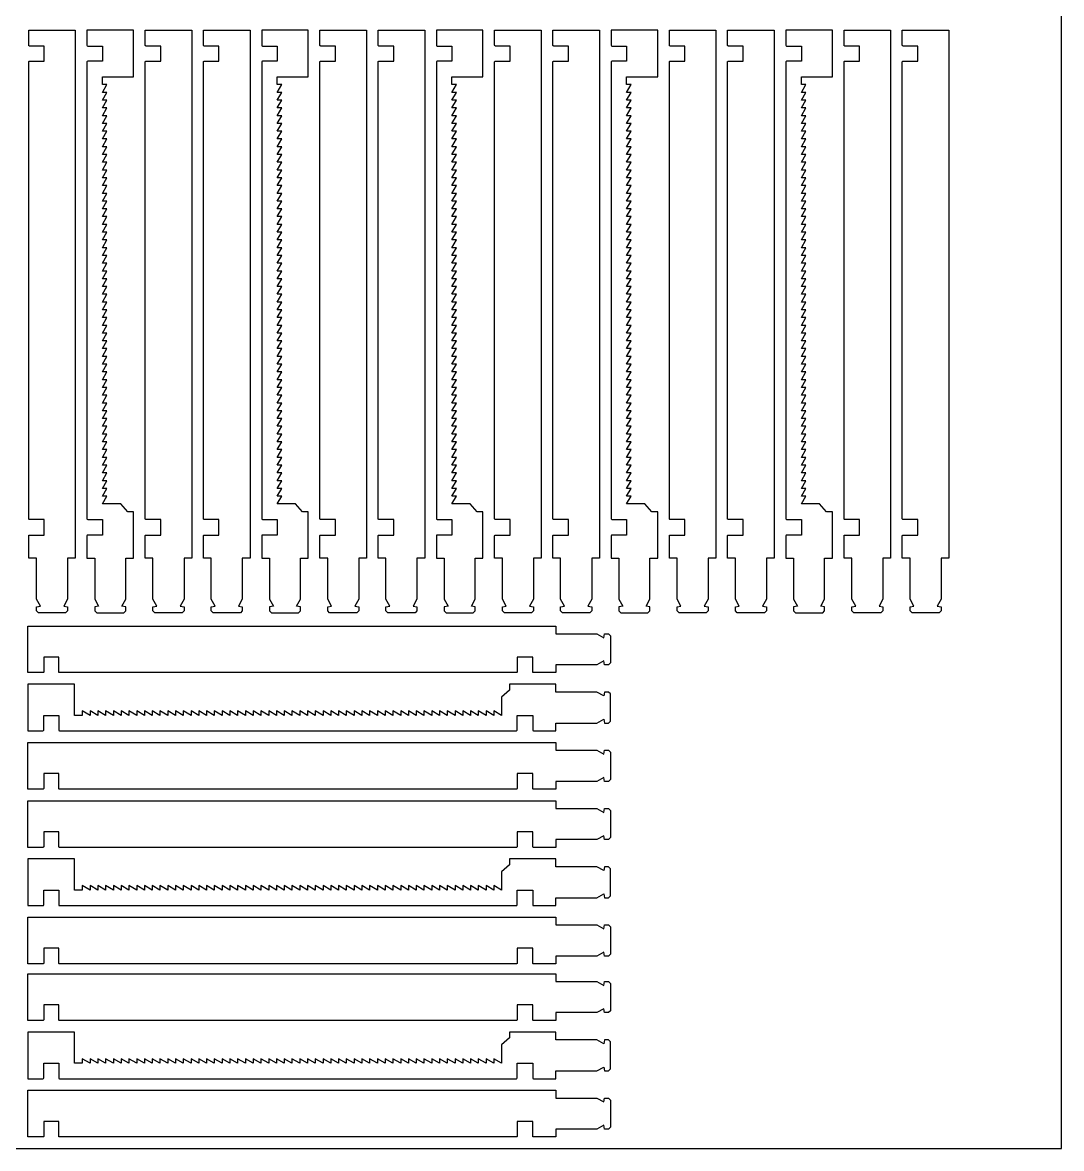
# Model space of a CAD drawing. Header units: millimetres. Extents: x 0 to 1902, y -212 to 712.
# Drawn here: x 632.4 to 900, y 0 to 290 of the extents above; entities that cross this region are included whole.
import ezdxf

# ---------------------------------------------------------------- set-up
doc = ezdxf.new("R2010")
doc.units = ezdxf.units.MM
doc.header["$MEASUREMENT"] = 0

msp = doc.modelspace()

# ---------------------------------------------------------------- linework, layer by layer
for p, q in [((661, 288), (649, 288)), ((649, 288), (649, 284.14)), ((661, 276), (661, 288)), ((706, 288), (694, 288)), ((694, 288), (694, 284.14)), ((706, 276), (706, 288)), ((751, 288), (739, 288)), ((739, 288), (739, 284.14)), ((751, 276), (751, 288)), ((796, 288), (784, 288)), ((784, 288), (784, 284.14)), ((796, 276), (796, 288)), ((841, 288), (829, 288)), ((829, 288), (829, 284.14)), ((841, 276), (841, 288)), ((649.2, 283.94), (653, 283.94)), ((653, 283.94), (653, 280.06)), ((694.2, 283.94), (698, 283.94)), ((698, 283.94), (698, 280.06)), ((739.2, 283.94), (743, 283.94)), ((743, 283.94), (743, 280.06)), ((784.2, 283.94), (788, 283.94)), ((788, 283.94), (788, 280.06)), ((829.2, 283.94), (833, 283.94)), ((833, 283.94), (833, 280.06)), ((649, 279.86), (649, 162.2)), ((653, 280.06), (649.2, 280.06)), ((694, 279.86), (694, 162.2)), ((698, 280.06), (694.2, 280.06)), ((739, 279.86), (739, 162.2)), ((743, 280.06), (739.2, 280.06)), ((784, 279.86), (784, 162.2)), ((788, 280.06), (784.2, 280.06)), ((829, 279.86), (829, 162.2)), ((833, 280.06), (829.2, 280.06)), ((653, 274), (653, 276)), ((653, 276), (661, 276)), ((698, 274), (698, 276)), ((698, 276), (706, 276)), ((743, 274), (743, 276)), ((743, 276), (751, 276)), ((788, 274), (788, 276)), ((788, 276), (796, 276)), ((833, 274), (833, 276)), ((833, 276), (841, 276)), ((653, 272), (654.15, 274)), ((654.15, 274), (653, 274)), ((698, 272), (699.15, 274)), ((699.15, 274), (698, 274)), ((743, 272), (744.15, 274)), ((744.15, 274), (743, 274)), ((788, 272), (789.15, 274)), ((789.15, 274), (788, 274)), ((833, 272), (834.15, 274)), ((834.15, 274), (833, 274)), ((653, 270), (654.15, 272)), ((654.15, 272), (653, 272)), ((653, 268), (654.15, 270)), ((654.15, 270), (653, 270)), ((698, 270), (699.15, 272)), ((699.15, 272), (698, 272)), ((698, 268), (699.15, 270)), ((699.15, 270), (698, 270)), ((743, 270), (744.15, 272)), ((744.15, 272), (743, 272)), ((743, 268), (744.15, 270)), ((744.15, 270), (743, 270)), ((788, 270), (789.15, 272)), ((789.15, 272), (788, 272)), ((788, 268), (789.15, 270)), ((789.15, 270), (788, 270)), ((833, 270), (834.15, 272)), ((834.15, 272), (833, 272)), ((833, 268), (834.15, 270)), ((834.15, 270), (833, 270)), ((653, 266), (654.15, 268)), ((654.15, 268), (653, 268)), ((698, 266), (699.15, 268)), ((699.15, 268), (698, 268)), ((743, 266), (744.15, 268)), ((744.15, 268), (743, 268)), ((788, 266), (789.15, 268)), ((789.15, 268), (788, 268)), ((833, 266), (834.15, 268)), ((834.15, 268), (833, 268)), ((653, 264), (654.15, 266)), ((654.15, 266), (653, 266)), ((653, 262), (654.15, 264)), ((654.15, 264), (653, 264)), ((698, 264), (699.15, 266)), ((699.15, 266), (698, 266)), ((698, 262), (699.15, 264)), ((699.15, 264), (698, 264)), ((743, 264), (744.15, 266)), ((744.15, 266), (743, 266)), ((743, 262), (744.15, 264)), ((744.15, 264), (743, 264)), ((788, 264), (789.15, 266)), ((789.15, 266), (788, 266)), ((788, 262), (789.15, 264)), ((789.15, 264), (788, 264)), ((833, 264), (834.15, 266)), ((834.15, 266), (833, 266)), ((833, 262), (834.15, 264)), ((834.15, 264), (833, 264)), ((653, 260), (654.15, 262)), ((654.15, 262), (653, 262)), ((698, 260), (699.15, 262)), ((699.15, 262), (698, 262)), ((743, 260), (744.15, 262)), ((744.15, 262), (743, 262)), ((788, 260), (789.15, 262)), ((789.15, 262), (788, 262)), ((833, 260), (834.15, 262)), ((834.15, 262), (833, 262)), ((653, 258), (654.15, 260)), ((654.15, 260), (653, 260)), ((698, 258), (699.15, 260)), ((699.15, 260), (698, 260)), ((743, 258), (744.15, 260)), ((744.15, 260), (743, 260)), ((788, 258), (789.15, 260)), ((789.15, 260), (788, 260)), ((833, 258), (834.15, 260)), ((834.15, 260), (833, 260)), ((653, 256), (654.15, 258)), ((654.15, 258), (653, 258)), ((653, 254), (654.15, 256)), ((654.15, 256), (653, 256)), ((698, 256), (699.15, 258)), ((699.15, 258), (698, 258)), ((698, 254), (699.15, 256)), ((699.15, 256), (698, 256)), ((743, 256), (744.15, 258)), ((744.15, 258), (743, 258)), ((743, 254), (744.15, 256)), ((744.15, 256), (743, 256)), ((788, 256), (789.15, 258)), ((789.15, 258), (788, 258)), ((788, 254), (789.15, 256)), ((789.15, 256), (788, 256)), ((833, 256), (834.15, 258)), ((834.15, 258), (833, 258)), ((833, 254), (834.15, 256)), ((834.15, 256), (833, 256)), ((653, 252), (654.15, 254)), ((654.15, 254), (653, 254)), ((698, 252), (699.15, 254)), ((699.15, 254), (698, 254)), ((743, 252), (744.15, 254)), ((744.15, 254), (743, 254)), ((788, 252), (789.15, 254)), ((789.15, 254), (788, 254)), ((833, 252), (834.15, 254)), ((834.15, 254), (833, 254)), ((653, 250), (654.15, 252)), ((654.15, 252), (653, 252)), ((653, 248), (654.15, 250)), ((654.15, 250), (653, 250)), ((698, 250), (699.15, 252)), ((699.15, 252), (698, 252)), ((698, 248), (699.15, 250)), ((699.15, 250), (698, 250)), ((743, 250), (744.15, 252)), ((744.15, 252), (743, 252)), ((743, 248), (744.15, 250)), ((744.15, 250), (743, 250)), ((788, 250), (789.15, 252)), ((789.15, 252), (788, 252)), ((788, 248), (789.15, 250)), ((789.15, 250), (788, 250)), ((833, 250), (834.15, 252)), ((834.15, 252), (833, 252)), ((833, 248), (834.15, 250)), ((834.15, 250), (833, 250)), ((653, 246), (654.15, 248)), ((654.15, 248), (653, 248)), ((698, 246), (699.15, 248)), ((699.15, 248), (698, 248)), ((743, 246), (744.15, 248)), ((744.15, 248), (743, 248)), ((788, 246), (789.15, 248)), ((789.15, 248), (788, 248)), ((833, 246), (834.15, 248)), ((834.15, 248), (833, 248)), ((653, 244), (654.15, 246)), ((654.15, 246), (653, 246)), ((653, 242), (654.15, 244)), ((654.15, 244), (653, 244)), ((698, 244), (699.15, 246)), ((699.15, 246), (698, 246)), ((698, 242), (699.15, 244)), ((699.15, 244), (698, 244)), ((743, 244), (744.15, 246)), ((744.15, 246), (743, 246)), ((743, 242), (744.15, 244)), ((744.15, 244), (743, 244)), ((788, 244), (789.15, 246)), ((789.15, 246), (788, 246)), ((788, 242), (789.15, 244)), ((789.15, 244), (788, 244)), ((833, 244), (834.15, 246)), ((834.15, 246), (833, 246)), ((833, 242), (834.15, 244)), ((834.15, 244), (833, 244)), ((653, 240), (654.15, 242)), ((654.15, 242), (653, 242)), ((698, 240), (699.15, 242)), ((699.15, 242), (698, 242)), ((743, 240), (744.15, 242)), ((744.15, 242), (743, 242)), ((788, 240), (789.15, 242)), ((789.15, 242), (788, 242)), ((833, 240), (834.15, 242)), ((834.15, 242), (833, 242)), ((653, 238), (654.15, 240)), ((654.15, 240), (653, 240)), ((653, 236), (654.15, 238)), ((654.15, 238), (653, 238)), ((698, 238), (699.15, 240)), ((699.15, 240), (698, 240)), ((698, 236), (699.15, 238)), ((699.15, 238), (698, 238)), ((743, 238), (744.15, 240)), ((744.15, 240), (743, 240)), ((743, 236), (744.15, 238)), ((744.15, 238), (743, 238)), ((788, 238), (789.15, 240)), ((789.15, 240), (788, 240)), ((788, 236), (789.15, 238)), ((789.15, 238), (788, 238)), ((833, 238), (834.15, 240)), ((834.15, 240), (833, 240)), ((833, 236), (834.15, 238)), ((834.15, 238), (833, 238)), ((653, 234), (654.15, 236)), ((654.15, 236), (653, 236)), ((698, 234), (699.15, 236)), ((699.15, 236), (698, 236)), ((743, 234), (744.15, 236)), ((744.15, 236), (743, 236)), ((788, 234), (789.15, 236)), ((789.15, 236), (788, 236)), ((833, 234), (834.15, 236)), ((834.15, 236), (833, 236)), ((653, 232), (654.15, 234)), ((654.15, 234), (653, 234)), ((698, 232), (699.15, 234)), ((699.15, 234), (698, 234)), ((743, 232), (744.15, 234)), ((744.15, 234), (743, 234)), ((788, 232), (789.15, 234)), ((789.15, 234), (788, 234)), ((833, 232), (834.15, 234)), ((834.15, 234), (833, 234)), ((653, 230), (654.15, 232)), ((654.15, 232), (653, 232)), ((653, 228), (654.15, 230)), ((654.15, 230), (653, 230)), ((698, 230), (699.15, 232)), ((699.15, 232), (698, 232)), ((698, 228), (699.15, 230)), ((699.15, 230), (698, 230)), ((743, 230), (744.15, 232)), ((744.15, 232), (743, 232)), ((743, 228), (744.15, 230)), ((744.15, 230), (743, 230)), ((788, 230), (789.15, 232)), ((789.15, 232), (788, 232)), ((788, 228), (789.15, 230)), ((789.15, 230), (788, 230)), ((833, 230), (834.15, 232)), ((834.15, 232), (833, 232)), ((833, 228), (834.15, 230)), ((834.15, 230), (833, 230)), ((653, 226), (654.15, 228)), ((654.15, 228), (653, 228)), ((698, 226), (699.15, 228)), ((699.15, 228), (698, 228)), ((743, 226), (744.15, 228)), ((744.15, 228), (743, 228)), ((788, 226), (789.15, 228)), ((789.15, 228), (788, 228)), ((833, 226), (834.15, 228)), ((834.15, 228), (833, 228)), ((653, 224), (654.15, 226)), ((654.15, 226), (653, 226)), ((653, 222), (654.15, 224)), ((654.15, 224), (653, 224)), ((698, 224), (699.15, 226)), ((699.15, 226), (698, 226)), ((698, 222), (699.15, 224)), ((699.15, 224), (698, 224)), ((743, 224), (744.15, 226)), ((744.15, 226), (743, 226)), ((743, 222), (744.15, 224)), ((744.15, 224), (743, 224)), ((788, 224), (789.15, 226)), ((789.15, 226), (788, 226)), ((788, 222), (789.15, 224)), ((789.15, 224), (788, 224)), ((833, 224), (834.15, 226)), ((834.15, 226), (833, 226)), ((833, 222), (834.15, 224)), ((834.15, 224), (833, 224)), ((653, 220), (654.15, 222)), ((654.15, 222), (653, 222)), ((698, 220), (699.15, 222)), ((699.15, 222), (698, 222)), ((743, 220), (744.15, 222)), ((744.15, 222), (743, 222)), ((788, 220), (789.15, 222)), ((789.15, 222), (788, 222)), ((833, 220), (834.15, 222)), ((834.15, 222), (833, 222)), ((653, 218), (654.15, 220)), ((654.15, 220), (653, 220)), ((653, 216), (654.15, 218)), ((654.15, 218), (653, 218)), ((698, 218), (699.15, 220)), ((699.15, 220), (698, 220)), ((698, 216), (699.15, 218)), ((699.15, 218), (698, 218)), ((743, 218), (744.15, 220)), ((744.15, 220), (743, 220)), ((743, 216), (744.15, 218)), ((744.15, 218), (743, 218)), ((788, 218), (789.15, 220)), ((789.15, 220), (788, 220)), ((788, 216), (789.15, 218)), ((789.15, 218), (788, 218)), ((833, 218), (834.15, 220)), ((834.15, 220), (833, 220)), ((833, 216), (834.15, 218)), ((834.15, 218), (833, 218)), ((653, 214), (654.15, 216)), ((654.15, 216), (653, 216)), ((698, 214), (699.15, 216)), ((699.15, 216), (698, 216)), ((743, 214), (744.15, 216)), ((744.15, 216), (743, 216)), ((788, 214), (789.15, 216)), ((789.15, 216), (788, 216)), ((833, 214), (834.15, 216)), ((834.15, 216), (833, 216)), ((653, 212), (654.15, 214)), ((654.15, 214), (653, 214)), ((653, 210), (654.15, 212)), ((654.15, 212), (653, 212)), ((698, 212), (699.15, 214)), ((699.15, 214), (698, 214)), ((698, 210), (699.15, 212)), ((699.15, 212), (698, 212)), ((743, 212), (744.15, 214)), ((744.15, 214), (743, 214)), ((743, 210), (744.15, 212)), ((744.15, 212), (743, 212)), ((788, 212), (789.15, 214)), ((789.15, 214), (788, 214)), ((788, 210), (789.15, 212)), ((789.15, 212), (788, 212)), ((833, 212), (834.15, 214)), ((834.15, 214), (833, 214)), ((833, 210), (834.15, 212)), ((834.15, 212), (833, 212)), ((653, 208), (654.15, 210)), ((654.15, 210), (653, 210)), ((698, 208), (699.15, 210)), ((699.15, 210), (698, 210)), ((743, 208), (744.15, 210)), ((744.15, 210), (743, 210)), ((788, 208), (789.15, 210)), ((789.15, 210), (788, 210)), ((833, 208), (834.15, 210)), ((834.15, 210), (833, 210)), ((653, 206), (654.15, 208)), ((654.15, 208), (653, 208)), ((653, 204), (654.15, 206)), ((654.15, 206), (653, 206)), ((698, 206), (699.15, 208)), ((699.15, 208), (698, 208)), ((698, 204), (699.15, 206)), ((699.15, 206), (698, 206)), ((743, 206), (744.15, 208)), ((744.15, 208), (743, 208)), ((743, 204), (744.15, 206)), ((744.15, 206), (743, 206)), ((788, 206), (789.15, 208)), ((789.15, 208), (788, 208)), ((788, 204), (789.15, 206)), ((789.15, 206), (788, 206)), ((833, 206), (834.15, 208)), ((834.15, 208), (833, 208)), ((833, 204), (834.15, 206)), ((834.15, 206), (833, 206)), ((653, 202), (654.15, 204)), ((654.15, 204), (653, 204)), ((698, 202), (699.15, 204)), ((699.15, 204), (698, 204)), ((743, 202), (744.15, 204)), ((744.15, 204), (743, 204)), ((788, 202), (789.15, 204)), ((789.15, 204), (788, 204)), ((833, 202), (834.15, 204)), ((834.15, 204), (833, 204)), ((653, 200), (654.15, 202)), ((654.15, 202), (653, 202)), ((698, 200), (699.15, 202)), ((699.15, 202), (698, 202)), ((743, 200), (744.15, 202)), ((744.15, 202), (743, 202)), ((788, 200), (789.15, 202)), ((789.15, 202), (788, 202)), ((833, 200), (834.15, 202)), ((834.15, 202), (833, 202)), ((653, 198), (654.15, 200)), ((654.15, 200), (653, 200)), ((653, 196), (654.15, 198)), ((654.15, 198), (653, 198)), ((698, 198), (699.15, 200)), ((699.15, 200), (698, 200)), ((698, 196), (699.15, 198)), ((699.15, 198), (698, 198)), ((743, 198), (744.15, 200)), ((744.15, 200), (743, 200)), ((743, 196), (744.15, 198)), ((744.15, 198), (743, 198)), ((788, 198), (789.15, 200)), ((789.15, 200), (788, 200)), ((788, 196), (789.15, 198)), ((789.15, 198), (788, 198)), ((833, 198), (834.15, 200)), ((834.15, 200), (833, 200)), ((833, 196), (834.15, 198)), ((834.15, 198), (833, 198)), ((653, 194), (654.15, 196)), ((654.15, 196), (653, 196)), ((698, 194), (699.15, 196)), ((699.15, 196), (698, 196)), ((743, 194), (744.15, 196)), ((744.15, 196), (743, 196)), ((788, 194), (789.15, 196)), ((789.15, 196), (788, 196)), ((833, 194), (834.15, 196)), ((834.15, 196), (833, 196)), ((653, 192), (654.15, 194)), ((654.15, 194), (653, 194)), ((653, 190), (654.15, 192)), ((654.15, 192), (653, 192)), ((698, 192), (699.15, 194)), ((699.15, 194), (698, 194)), ((698, 190), (699.15, 192)), ((699.15, 192), (698, 192)), ((743, 192), (744.15, 194)), ((744.15, 194), (743, 194)), ((743, 190), (744.15, 192)), ((744.15, 192), (743, 192)), ((788, 192), (789.15, 194)), ((789.15, 194), (788, 194)), ((788, 190), (789.15, 192)), ((789.15, 192), (788, 192)), ((833, 192), (834.15, 194)), ((834.15, 194), (833, 194)), ((833, 190), (834.15, 192)), ((834.15, 192), (833, 192)), ((653, 188), (654.15, 190)), ((654.15, 190), (653, 190)), ((698, 188), (699.15, 190)), ((699.15, 190), (698, 190)), ((743, 188), (744.15, 190)), ((744.15, 190), (743, 190)), ((788, 188), (789.15, 190)), ((789.15, 190), (788, 190)), ((833, 188), (834.15, 190)), ((834.15, 190), (833, 190)), ((653, 186), (654.15, 188)), ((654.15, 188), (653, 188)), ((653, 184), (654.15, 186)), ((654.15, 186), (653, 186)), ((698, 186), (699.15, 188)), ((699.15, 188), (698, 188)), ((698, 184), (699.15, 186)), ((699.15, 186), (698, 186)), ((743, 186), (744.15, 188)), ((744.15, 188), (743, 188)), ((743, 184), (744.15, 186)), ((744.15, 186), (743, 186)), ((788, 186), (789.15, 188)), ((789.15, 188), (788, 188)), ((788, 184), (789.15, 186)), ((789.15, 186), (788, 186)), ((833, 186), (834.15, 188)), ((834.15, 188), (833, 188)), ((833, 184), (834.15, 186)), ((834.15, 186), (833, 186)), ((653, 182), (654.15, 184)), ((654.15, 184), (653, 184)), ((698, 182), (699.15, 184)), ((699.15, 184), (698, 184)), ((743, 182), (744.15, 184)), ((744.15, 184), (743, 184)), ((788, 182), (789.15, 184)), ((789.15, 184), (788, 184)), ((833, 182), (834.15, 184)), ((834.15, 184), (833, 184)), ((653, 180), (654.15, 182)), ((654.15, 182), (653, 182)), ((653, 178), (654.15, 180)), ((654.15, 180), (653, 180)), ((698, 180), (699.15, 182)), ((699.15, 182), (698, 182)), ((698, 178), (699.15, 180)), ((699.15, 180), (698, 180)), ((743, 180), (744.15, 182)), ((744.15, 182), (743, 182)), ((743, 178), (744.15, 180)), ((744.15, 180), (743, 180)), ((788, 180), (789.15, 182)), ((789.15, 182), (788, 182)), ((788, 178), (789.15, 180)), ((789.15, 180), (788, 180)), ((833, 180), (834.15, 182)), ((834.15, 182), (833, 182)), ((833, 178), (834.15, 180)), ((834.15, 180), (833, 180)), ((653, 176), (654.15, 178)), ((654.15, 178), (653, 178)), ((698, 176), (699.15, 178)), ((699.15, 178), (698, 178)), ((743, 176), (744.15, 178)), ((744.15, 178), (743, 178)), ((788, 176), (789.15, 178)), ((789.15, 178), (788, 178)), ((833, 176), (834.15, 178)), ((834.15, 178), (833, 178)), ((653, 174), (654.15, 176)), ((654.15, 176), (653, 176)), ((653, 172), (654.15, 174)), ((654.15, 174), (653, 174)), ((698, 174), (699.15, 176)), ((699.15, 176), (698, 176)), ((698, 172), (699.15, 174)), ((699.15, 174), (698, 174)), ((743, 174), (744.15, 176)), ((744.15, 176), (743, 176)), ((743, 172), (744.15, 174)), ((744.15, 174), (743, 174)), ((788, 174), (789.15, 176)), ((789.15, 176), (788, 176)), ((788, 172), (789.15, 174)), ((789.15, 174), (788, 174)), ((833, 174), (834.15, 176)), ((834.15, 176), (833, 176)), ((833, 172), (834.15, 174)), ((834.15, 174), (833, 174)), ((653, 170), (654.15, 172)), ((654.15, 172), (653, 172)), ((698, 170), (699.15, 172)), ((699.15, 172), (698, 172)), ((743, 170), (744.15, 172)), ((744.15, 172), (743, 172)), ((788, 170), (789.15, 172)), ((789.15, 172), (788, 172)), ((833, 170), (834.15, 172)), ((834.15, 172), (833, 172)), ((653, 168), (654.15, 170)), ((654.15, 170), (653, 170)), ((698, 168), (699.15, 170)), ((699.15, 170), (698, 170)), ((743, 168), (744.15, 170)), ((744.15, 170), (743, 170)), ((788, 168), (789.15, 170)), ((789.15, 170), (788, 170)), ((833, 168), (834.15, 170)), ((834.15, 170), (833, 170)), ((653, 166), (654.15, 168)), ((654.15, 168), (653, 168)), ((655.5, 166), (653, 166)), ((656, 166), (655.5, 166)), ((657.7, 166), (656, 166)), ((659.5, 164), (657.7, 166)), ((698, 166), (699.15, 168)), ((699.15, 168), (698, 168)), ((700.5, 166), (698, 166)), ((701, 166), (700.5, 166)), ((702.7, 166), (701, 166)), ((704.5, 164), (702.7, 166)), ((743, 166), (744.15, 168)), ((744.15, 168), (743, 168)), ((745.5, 166), (743, 166)), ((746, 166), (745.5, 166)), ((747.7, 166), (746, 166)), ((749.5, 164), (747.7, 166)), ((788, 166), (789.15, 168)), ((789.15, 168), (788, 168)), ((790.5, 166), (788, 166)), ((791, 166), (790.5, 166)), ((792.7, 166), (791, 166)), ((794.5, 164), (792.7, 166)), ((833, 166), (834.15, 168)), ((834.15, 168), (833, 168)), ((835.5, 166), (833, 166)), ((836, 166), (835.5, 166)), ((837.7, 166), (836, 166)), ((839.5, 164), (837.7, 166)), ((661, 164), (659.5, 164)), ((661, 152), (661, 164)), ((706, 164), (704.5, 164)), ((706, 152), (706, 164)), ((751, 164), (749.5, 164)), ((751, 152), (751, 164)), ((796, 164), (794.5, 164)), ((796, 152), (796, 164)), ((841, 164), (839.5, 164)), ((841, 152), (841, 164)), ((649.2, 162), (653, 162)), ((653, 162), (653, 158)), ((694.2, 162), (698, 162)), ((698, 162), (698, 158)), ((739.2, 162), (743, 162)), ((743, 162), (743, 158)), ((784.2, 162), (788, 162)), ((788, 162), (788, 158)), ((829.2, 162), (833, 162)), ((833, 162), (833, 158)), ((649, 157.8), (649, 152)), ((653, 158), (649.2, 158)), ((694, 157.8), (694, 152)), ((698, 158), (694.2, 158)), ((739, 157.8), (739, 152)), ((743, 158), (739.2, 158)), ((784, 157.8), (784, 152)), ((788, 158), (784.2, 158)), ((829, 157.8), (829, 152)), ((833, 158), (829.2, 158)), ((649, 152), (651, 152)), ((651, 152), (651, 141.5)), ((659, 152), (661, 152)), ((659, 141.5), (659, 152)), ((694, 152), (696, 152)), ((696, 152), (696, 141.5)), ((704, 152), (706, 152)), ((704, 141.5), (704, 152)), ((739, 152), (741, 152)), ((741, 152), (741, 141.5)), ((749, 152), (751, 152)), ((749, 141.5), (749, 152)), ((784, 152), (786, 152)), ((786, 152), (786, 141.5)), ((794, 152), (796, 152)), ((794, 141.5), (794, 152)), ((829, 152), (831, 152)), ((831, 152), (831, 141.5)), ((839, 152), (841, 152)), ((839, 141.5), (839, 152)), ((651, 141.5), (652, 139.7)), ((652, 139.7), (651, 139.5)), ((651, 139.5), (651, 138.5)), ((658, 139.7), (659, 141.5)), ((659, 139.5), (658, 139.7)), ((659, 138.5), (659, 139.5)), ((696, 141.5), (697, 139.7)), ((697, 139.7), (696, 139.5)), ((696, 139.5), (696, 138.5)), ((703, 139.7), (704, 141.5)), ((704, 139.5), (703, 139.7)), ((704, 138.5), (704, 139.5)), ((741, 141.5), (742, 139.7)), ((742, 139.7), (741, 139.5)), ((741, 139.5), (741, 138.5)), ((748, 139.7), (749, 141.5)), ((749, 139.5), (748, 139.7)), ((749, 138.5), (749, 139.5)), ((786, 141.5), (787, 139.7)), ((787, 139.7), (786, 139.5)), ((786, 139.5), (786, 138.5)), ((793, 139.7), (794, 141.5)), ((794, 139.5), (793, 139.7)), ((794, 138.5), (794, 139.5)), ((831, 141.5), (832, 139.7)), ((832, 139.7), (831, 139.5)), ((831, 139.5), (831, 138.5)), ((838, 139.7), (839, 141.5)), ((839, 139.5), (838, 139.7)), ((839, 138.5), (839, 139.5)), ((651, 138.5), (651.5, 138)), ((651.5, 138), (658.5, 138)), ((658.5, 138), (659, 138.5)), ((696, 138.5), (696.5, 138)), ((696.5, 138), (703.5, 138)), ((703.5, 138), (704, 138.5)), ((741, 138.5), (741.5, 138)), ((741.5, 138), (748.5, 138)), ((748.5, 138), (749, 138.5)), ((786, 138.5), (786.5, 138)), ((786.5, 138), (793.5, 138)), ((793.5, 138), (794, 138.5)), ((831, 138.5), (831.5, 138)), ((831.5, 138), (838.5, 138)), ((838.5, 138), (839, 138.5)), ((645.8, 119.56), (633.8, 119.56)), ((633.8, 119.56), (633.8, 107.56)), ((645.8, 111.56), (645.8, 119.56)), ((769.8, 119.56), (757.8, 119.56)), ((757.8, 119.56), (757.8, 118.06)), ((769.8, 117.56), (769.8, 119.56)), ((757.8, 118.06), (755.8, 116.26)), ((755.8, 116.26), (755.8, 114.56)), ((780.3, 117.56), (769.8, 117.56)), ((782.1, 116.56), (780.3, 117.56)), ((782.3, 117.56), (782.1, 116.56)), ((783.3, 117.56), (782.3, 117.56)), ((783.8, 117.06), (783.3, 117.56)), ((783.8, 110.06), (783.8, 117.06)), ((755.8, 114.56), (755.8, 114.06)), ((755.8, 114.06), (755.8, 111.56)), ((637.86, 107.76), (637.86, 111.56)), ((637.86, 111.56), (641.73, 111.56)), ((641.73, 111.56), (641.73, 107.76)), ((647.8, 111.56), (645.8, 111.56)), ((649.8, 111.56), (647.8, 112.71)), ((647.8, 112.71), (647.8, 111.56)), ((651.8, 111.56), (649.8, 112.71)), ((649.8, 112.71), (649.8, 111.56)), ((653.8, 111.56), (651.8, 112.71)), ((651.8, 112.71), (651.8, 111.56)), ((655.8, 111.56), (653.8, 112.71)), ((653.8, 112.71), (653.8, 111.56)), ((657.8, 111.56), (655.8, 112.71)), ((655.8, 112.71), (655.8, 111.56)), ((659.8, 111.56), (657.8, 112.71)), ((657.8, 112.71), (657.8, 111.56)), ((661.8, 111.56), (659.8, 112.71)), ((659.8, 112.71), (659.8, 111.56)), ((663.8, 111.56), (661.8, 112.71)), ((661.8, 112.71), (661.8, 111.56)), ((665.8, 111.56), (663.8, 112.71)), ((663.8, 112.71), (663.8, 111.56)), ((667.8, 111.56), (665.8, 112.71)), ((665.8, 112.71), (665.8, 111.56)), ((669.8, 111.56), (667.8, 112.71)), ((667.8, 112.71), (667.8, 111.56)), ((671.8, 111.56), (669.8, 112.71)), ((669.8, 112.71), (669.8, 111.56)), ((673.8, 111.56), (671.8, 112.71)), ((671.8, 112.71), (671.8, 111.56)), ((675.8, 111.56), (673.8, 112.71)), ((673.8, 112.71), (673.8, 111.56)), ((677.8, 111.56), (675.8, 112.71)), ((675.8, 112.71), (675.8, 111.56)), ((679.8, 111.56), (677.8, 112.71)), ((677.8, 112.71), (677.8, 111.56)), ((681.8, 111.56), (679.8, 112.71)), ((679.8, 112.71), (679.8, 111.56)), ((683.8, 111.56), (681.8, 112.71)), ((681.8, 112.71), (681.8, 111.56)), ((685.8, 111.56), (683.8, 112.71)), ((683.8, 112.71), (683.8, 111.56)), ((687.8, 111.56), (685.8, 112.71)), ((685.8, 112.71), (685.8, 111.56)), ((689.8, 111.56), (687.8, 112.71)), ((687.8, 112.71), (687.8, 111.56)), ((691.8, 111.56), (689.8, 112.71)), ((689.8, 112.71), (689.8, 111.56)), ((693.8, 111.56), (691.8, 112.71)), ((691.8, 112.71), (691.8, 111.56)), ((695.8, 111.56), (693.8, 112.71)), ((693.8, 112.71), (693.8, 111.56)), ((697.8, 111.56), (695.8, 112.71)), ((695.8, 112.71), (695.8, 111.56)), ((699.8, 111.56), (697.8, 112.71)), ((697.8, 112.71), (697.8, 111.56)), ((701.8, 111.56), (699.8, 112.71)), ((699.8, 112.71), (699.8, 111.56)), ((703.8, 111.56), (701.8, 112.71)), ((701.8, 112.71), (701.8, 111.56)), ((705.8, 111.56), (703.8, 112.71)), ((703.8, 112.71), (703.8, 111.56)), ((707.8, 111.56), (705.8, 112.71)), ((705.8, 112.71), (705.8, 111.56)), ((709.8, 111.56), (707.8, 112.71)), ((707.8, 112.71), (707.8, 111.56)), ((711.8, 111.56), (709.8, 112.71)), ((709.8, 112.71), (709.8, 111.56)), ((713.8, 111.56), (711.8, 112.71)), ((711.8, 112.71), (711.8, 111.56)), ((715.8, 111.56), (713.8, 112.71)), ((713.8, 112.71), (713.8, 111.56)), ((717.8, 111.56), (715.8, 112.71)), ((715.8, 112.71), (715.8, 111.56)), ((719.8, 111.56), (717.8, 112.71)), ((717.8, 112.71), (717.8, 111.56)), ((721.8, 111.56), (719.8, 112.71)), ((719.8, 112.71), (719.8, 111.56)), ((723.8, 111.56), (721.8, 112.71)), ((721.8, 112.71), (721.8, 111.56)), ((725.8, 111.56), (723.8, 112.71)), ((723.8, 112.71), (723.8, 111.56)), ((727.8, 111.56), (725.8, 112.71)), ((725.8, 112.71), (725.8, 111.56)), ((729.8, 111.56), (727.8, 112.71)), ((727.8, 112.71), (727.8, 111.56)), ((731.8, 111.56), (729.8, 112.71)), ((729.8, 112.71), (729.8, 111.56)), ((733.8, 111.56), (731.8, 112.71)), ((731.8, 112.71), (731.8, 111.56)), ((735.8, 111.56), (733.8, 112.71)), ((733.8, 112.71), (733.8, 111.56)), ((737.8, 111.56), (735.8, 112.71)), ((735.8, 112.71), (735.8, 111.56)), ((739.8, 111.56), (737.8, 112.71)), ((737.8, 112.71), (737.8, 111.56)), ((741.8, 111.56), (739.8, 112.71)), ((739.8, 112.71), (739.8, 111.56)), ((743.8, 111.56), (741.8, 112.71)), ((741.8, 112.71), (741.8, 111.56)), ((745.8, 111.56), (743.8, 112.71)), ((743.8, 112.71), (743.8, 111.56)), ((747.8, 111.56), (745.8, 112.71)), ((745.8, 112.71), (745.8, 111.56)), ((749.8, 111.56), (747.8, 112.71)), ((747.8, 112.71), (747.8, 111.56)), ((751.8, 111.56), (749.8, 112.71)), ((749.8, 112.71), (749.8, 111.56)), ((753.8, 111.56), (751.8, 112.71)), ((751.8, 112.71), (751.8, 111.56)), ((755.8, 111.56), (753.8, 112.71)), ((753.8, 112.71), (753.8, 111.56)), ((759.8, 107.76), (759.8, 111.56)), ((759.8, 111.56), (763.8, 111.56)), ((763.8, 111.56), (763.8, 107.76)), ((780.3, 109.56), (782.1, 110.56)), ((782.1, 110.56), (782.3, 109.56)), ((633.8, 107.56), (637.66, 107.56)), ((641.93, 107.56), (759.6, 107.56)), ((764, 107.56), (769.8, 107.56)), ((769.8, 107.56), (769.8, 109.56)), ((769.8, 109.56), (780.3, 109.56)), ((782.3, 109.56), (783.3, 109.56)), ((783.3, 109.56), (783.8, 110.06)), ((645.8, 74.56), (633.8, 74.56)), ((633.8, 74.56), (633.8, 62.56)), ((645.8, 66.56), (645.8, 74.56)), ((757.8, 73.06), (755.8, 71.26)), ((769.8, 74.56), (757.8, 74.56)), ((757.8, 74.56), (757.8, 73.06)), ((769.8, 72.56), (769.8, 74.56)), ((780.3, 72.56), (769.8, 72.56)), ((782.1, 71.56), (780.3, 72.56)), ((782.3, 72.56), (782.1, 71.56)), ((783.3, 72.56), (782.3, 72.56)), ((783.8, 72.06), (783.3, 72.56)), ((755.8, 71.26), (755.8, 69.56)), ((783.8, 65.06), (783.8, 72.06)), ((649.8, 66.56), (647.8, 67.71)), ((647.8, 67.71), (647.8, 66.56)), ((651.8, 66.56), (649.8, 67.71)), ((649.8, 67.71), (649.8, 66.56)), ((653.8, 66.56), (651.8, 67.71)), ((651.8, 67.71), (651.8, 66.56)), ((655.8, 66.56), (653.8, 67.71)), ((653.8, 67.71), (653.8, 66.56)), ((657.8, 66.56), (655.8, 67.71)), ((655.8, 67.71), (655.8, 66.56)), ((659.8, 66.56), (657.8, 67.71)), ((657.8, 67.71), (657.8, 66.56)), ((661.8, 66.56), (659.8, 67.71)), ((659.8, 67.71), (659.8, 66.56)), ((663.8, 66.56), (661.8, 67.71)), ((661.8, 67.71), (661.8, 66.56)), ((665.8, 66.56), (663.8, 67.71)), ((663.8, 67.71), (663.8, 66.56)), ((667.8, 66.56), (665.8, 67.71)), ((665.8, 67.71), (665.8, 66.56)), ((669.8, 66.56), (667.8, 67.71)), ((667.8, 67.71), (667.8, 66.56)), ((671.8, 66.56), (669.8, 67.71)), ((669.8, 67.71), (669.8, 66.56)), ((673.8, 66.56), (671.8, 67.71)), ((671.8, 67.71), (671.8, 66.56)), ((675.8, 66.56), (673.8, 67.71)), ((673.8, 67.71), (673.8, 66.56)), ((677.8, 66.56), (675.8, 67.71)), ((675.8, 67.71), (675.8, 66.56)), ((679.8, 66.56), (677.8, 67.71)), ((677.8, 67.71), (677.8, 66.56)), ((681.8, 66.56), (679.8, 67.71)), ((679.8, 67.71), (679.8, 66.56)), ((683.8, 66.56), (681.8, 67.71)), ((681.8, 67.71), (681.8, 66.56)), ((685.8, 66.56), (683.8, 67.71)), ((683.8, 67.71), (683.8, 66.56)), ((687.8, 66.56), (685.8, 67.71)), ((685.8, 67.71), (685.8, 66.56)), ((689.8, 66.56), (687.8, 67.71)), ((687.8, 67.71), (687.8, 66.56)), ((691.8, 66.56), (689.8, 67.71)), ((689.8, 67.71), (689.8, 66.56)), ((693.8, 66.56), (691.8, 67.71)), ((691.8, 67.71), (691.8, 66.56)), ((695.8, 66.56), (693.8, 67.71)), ((693.8, 67.71), (693.8, 66.56)), ((697.8, 66.56), (695.8, 67.71)), ((695.8, 67.71), (695.8, 66.56)), ((699.8, 66.56), (697.8, 67.71)), ((697.8, 67.71), (697.8, 66.56)), ((701.8, 66.56), (699.8, 67.71)), ((699.8, 67.71), (699.8, 66.56)), ((703.8, 66.56), (701.8, 67.71)), ((701.8, 67.71), (701.8, 66.56)), ((705.8, 66.56), (703.8, 67.71)), ((703.8, 67.71), (703.8, 66.56)), ((707.8, 66.56), (705.8, 67.71)), ((705.8, 67.71), (705.8, 66.56)), ((709.8, 66.56), (707.8, 67.71)), ((707.8, 67.71), (707.8, 66.56)), ((711.8, 66.56), (709.8, 67.71)), ((709.8, 67.71), (709.8, 66.56)), ((713.8, 66.56), (711.8, 67.71)), ((711.8, 67.71), (711.8, 66.56)), ((715.8, 66.56), (713.8, 67.71)), ((713.8, 67.71), (713.8, 66.56)), ((717.8, 66.56), (715.8, 67.71)), ((715.8, 67.71), (715.8, 66.56)), ((719.8, 66.56), (717.8, 67.71)), ((717.8, 67.71), (717.8, 66.56)), ((721.8, 66.56), (719.8, 67.71)), ((719.8, 67.71), (719.8, 66.56)), ((723.8, 66.56), (721.8, 67.71)), ((721.8, 67.71), (721.8, 66.56)), ((725.8, 66.56), (723.8, 67.71)), ((723.8, 67.71), (723.8, 66.56)), ((727.8, 66.56), (725.8, 67.71)), ((725.8, 67.71), (725.8, 66.56)), ((729.8, 66.56), (727.8, 67.71)), ((727.8, 67.71), (727.8, 66.56)), ((731.8, 66.56), (729.8, 67.71)), ((729.8, 67.71), (729.8, 66.56)), ((733.8, 66.56), (731.8, 67.71)), ((731.8, 67.71), (731.8, 66.56)), ((735.8, 66.56), (733.8, 67.71)), ((733.8, 67.71), (733.8, 66.56)), ((737.8, 66.56), (735.8, 67.71)), ((735.8, 67.71), (735.8, 66.56)), ((739.8, 66.56), (737.8, 67.71)), ((737.8, 67.71), (737.8, 66.56)), ((741.8, 66.56), (739.8, 67.71)), ((739.8, 67.71), (739.8, 66.56)), ((743.8, 66.56), (741.8, 67.71)), ((741.8, 67.71), (741.8, 66.56)), ((745.8, 66.56), (743.8, 67.71)), ((743.8, 67.71), (743.8, 66.56)), ((747.8, 66.56), (745.8, 67.71)), ((745.8, 67.71), (745.8, 66.56)), ((749.8, 66.56), (747.8, 67.71)), ((747.8, 67.71), (747.8, 66.56)), ((751.8, 66.56), (749.8, 67.71)), ((749.8, 67.71), (749.8, 66.56)), ((753.8, 66.56), (751.8, 67.71)), ((751.8, 67.71), (751.8, 66.56)), ((755.8, 66.56), (753.8, 67.71)), ((753.8, 67.71), (753.8, 66.56)), ((755.8, 69.56), (755.8, 69.06)), ((755.8, 69.06), (755.8, 66.56)), ((637.86, 62.76), (637.86, 66.56)), ((637.86, 66.56), (641.73, 66.56)), ((641.73, 66.56), (641.73, 62.76)), ((647.8, 66.56), (645.8, 66.56)), ((759.8, 62.76), (759.8, 66.56)), ((759.8, 66.56), (763.8, 66.56)), ((763.8, 66.56), (763.8, 62.76)), ((769.8, 62.56), (769.8, 64.56)), ((769.8, 64.56), (780.3, 64.56)), ((780.3, 64.56), (782.1, 65.56)), ((782.1, 65.56), (782.3, 64.56)), ((782.3, 64.56), (783.3, 64.56)), ((783.3, 64.56), (783.8, 65.06)), ((633.8, 62.56), (637.66, 62.56)), ((641.93, 62.56), (759.6, 62.56)), ((764, 62.56), (769.8, 62.56)), ((645.8, 29.98), (633.8, 29.98)), ((633.8, 29.98), (633.8, 17.98)), ((645.8, 21.98), (645.8, 29.98)), ((769.8, 29.98), (757.8, 29.98)), ((757.8, 29.98), (757.8, 28.48)), ((769.8, 27.98), (769.8, 29.98)), ((757.8, 28.48), (755.8, 26.68)), ((755.8, 26.68), (755.8, 24.98)), ((780.3, 27.98), (769.8, 27.98)), ((782.1, 26.98), (780.3, 27.98)), ((782.3, 27.98), (782.1, 26.98)), ((783.3, 27.98), (782.3, 27.98)), ((783.8, 27.48), (783.3, 27.98)), ((783.8, 20.48), (783.8, 27.48)), ((755.8, 24.98), (755.8, 24.48)), ((755.8, 24.48), (755.8, 21.98)), ((637.86, 18.18), (637.86, 21.98)), ((637.86, 21.98), (641.73, 21.98)), ((641.73, 21.98), (641.73, 18.18)), ((647.8, 21.98), (645.8, 21.98)), ((649.8, 21.98), (647.8, 23.13)), ((647.8, 23.13), (647.8, 21.98)), ((651.8, 21.98), (649.8, 23.13)), ((649.8, 23.13), (649.8, 21.98)), ((653.8, 21.98), (651.8, 23.13)), ((651.8, 23.13), (651.8, 21.98)), ((655.8, 21.98), (653.8, 23.13)), ((653.8, 23.13), (653.8, 21.98)), ((657.8, 21.98), (655.8, 23.13)), ((655.8, 23.13), (655.8, 21.98)), ((659.8, 21.98), (657.8, 23.13)), ((657.8, 23.13), (657.8, 21.98)), ((661.8, 21.98), (659.8, 23.13)), ((659.8, 23.13), (659.8, 21.98)), ((663.8, 21.98), (661.8, 23.13)), ((661.8, 23.13), (661.8, 21.98)), ((665.8, 21.98), (663.8, 23.13)), ((663.8, 23.13), (663.8, 21.98)), ((667.8, 21.98), (665.8, 23.13)), ((665.8, 23.13), (665.8, 21.98)), ((669.8, 21.98), (667.8, 23.13)), ((667.8, 23.13), (667.8, 21.98)), ((671.8, 21.98), (669.8, 23.13)), ((669.8, 23.13), (669.8, 21.98)), ((673.8, 21.98), (671.8, 23.13)), ((671.8, 23.13), (671.8, 21.98)), ((675.8, 21.98), (673.8, 23.13)), ((673.8, 23.13), (673.8, 21.98)), ((677.8, 21.98), (675.8, 23.13)), ((675.8, 23.13), (675.8, 21.98)), ((679.8, 21.98), (677.8, 23.13)), ((677.8, 23.13), (677.8, 21.98)), ((681.8, 21.98), (679.8, 23.13)), ((679.8, 23.13), (679.8, 21.98)), ((683.8, 21.98), (681.8, 23.13)), ((681.8, 23.13), (681.8, 21.98)), ((685.8, 21.98), (683.8, 23.13)), ((683.8, 23.13), (683.8, 21.98)), ((687.8, 21.98), (685.8, 23.13)), ((685.8, 23.13), (685.8, 21.98)), ((689.8, 21.98), (687.8, 23.13)), ((687.8, 23.13), (687.8, 21.98)), ((691.8, 21.98), (689.8, 23.13)), ((689.8, 23.13), (689.8, 21.98)), ((693.8, 21.98), (691.8, 23.13)), ((691.8, 23.13), (691.8, 21.98)), ((695.8, 21.98), (693.8, 23.13)), ((693.8, 23.13), (693.8, 21.98)), ((697.8, 21.98), (695.8, 23.13)), ((695.8, 23.13), (695.8, 21.98)), ((699.8, 21.98), (697.8, 23.13)), ((697.8, 23.13), (697.8, 21.98)), ((701.8, 21.98), (699.8, 23.13)), ((699.8, 23.13), (699.8, 21.98)), ((703.8, 21.98), (701.8, 23.13)), ((701.8, 23.13), (701.8, 21.98)), ((705.8, 21.98), (703.8, 23.13)), ((703.8, 23.13), (703.8, 21.98)), ((707.8, 21.98), (705.8, 23.13)), ((705.8, 23.13), (705.8, 21.98)), ((709.8, 21.98), (707.8, 23.13)), ((707.8, 23.13), (707.8, 21.98)), ((711.8, 21.98), (709.8, 23.13)), ((709.8, 23.13), (709.8, 21.98)), ((713.8, 21.98), (711.8, 23.13)), ((711.8, 23.13), (711.8, 21.98)), ((715.8, 21.98), (713.8, 23.13)), ((713.8, 23.13), (713.8, 21.98)), ((717.8, 21.98), (715.8, 23.13)), ((715.8, 23.13), (715.8, 21.98)), ((719.8, 21.98), (717.8, 23.13)), ((717.8, 23.13), (717.8, 21.98)), ((721.8, 21.98), (719.8, 23.13)), ((719.8, 23.13), (719.8, 21.98)), ((723.8, 21.98), (721.8, 23.13)), ((721.8, 23.13), (721.8, 21.98)), ((725.8, 21.98), (723.8, 23.13)), ((723.8, 23.13), (723.8, 21.98)), ((727.8, 21.98), (725.8, 23.13)), ((725.8, 23.13), (725.8, 21.98)), ((729.8, 21.98), (727.8, 23.13)), ((727.8, 23.13), (727.8, 21.98)), ((731.8, 21.98), (729.8, 23.13)), ((729.8, 23.13), (729.8, 21.98)), ((733.8, 21.98), (731.8, 23.13)), ((731.8, 23.13), (731.8, 21.98)), ((735.8, 21.98), (733.8, 23.13)), ((733.8, 23.13), (733.8, 21.98)), ((737.8, 21.98), (735.8, 23.13)), ((735.8, 23.13), (735.8, 21.98)), ((739.8, 21.98), (737.8, 23.13)), ((737.8, 23.13), (737.8, 21.98)), ((741.8, 21.98), (739.8, 23.13)), ((739.8, 23.13), (739.8, 21.98)), ((743.8, 21.98), (741.8, 23.13)), ((741.8, 23.13), (741.8, 21.98)), ((745.8, 21.98), (743.8, 23.13)), ((743.8, 23.13), (743.8, 21.98)), ((747.8, 21.98), (745.8, 23.13)), ((745.8, 23.13), (745.8, 21.98)), ((749.8, 21.98), (747.8, 23.13)), ((747.8, 23.13), (747.8, 21.98)), ((751.8, 21.98), (749.8, 23.13)), ((749.8, 23.13), (749.8, 21.98)), ((753.8, 21.98), (751.8, 23.13)), ((751.8, 23.13), (751.8, 21.98)), ((755.8, 21.98), (753.8, 23.13)), ((753.8, 23.13), (753.8, 21.98)), ((759.8, 18.18), (759.8, 21.98)), ((759.8, 21.98), (763.8, 21.98)), ((763.8, 21.98), (763.8, 18.18)), ((780.3, 19.98), (782.1, 20.98)), ((782.1, 20.98), (782.3, 19.98)), ((783.3, 19.98), (783.8, 20.48)), ((633.8, 17.98), (637.66, 17.98)), ((641.93, 17.98), (759.6, 17.98)), ((764, 17.98), (769.8, 17.98)), ((769.8, 17.98), (769.8, 19.98)), ((769.8, 19.98), (780.3, 19.98)), ((782.3, 19.98), (783.3, 19.98))]:
    msp.add_line(p, q)
at = {"linetype": 'Continuous'}
msp.add_lwpolyline([(0, 0), (900, 0), (900, 600), (0, 600)], close=True, dxfattribs=at)
for points in [[(634, 279.86, -0.414214), (634.2, 280.06), (638, 280.06), (638, 283.94), (634.2, 283.94, -0.414214), (634, 284.14), (634, 288), (646, 288), (646, 152), (644, 152), (644, 141.5), (643, 139.7), (644, 139.5), (644, 138.5), (643.5, 138), (636.5, 138), (636, 138.5), (636, 139.5), (637, 139.7), (636, 141.5), (636, 152), (634, 152), (634, 157.8, -0.414214), (634.2, 158), (638, 158), (638, 162), (634.2, 162, -0.414214), (634, 162.2)], [(664, 279.86, -0.414214), (664.2, 280.06), (668, 280.06), (668, 283.94), (664.2, 283.94, -0.414214), (664, 284.14), (664, 288), (676, 288), (676, 152), (674, 152), (674, 141.5), (673, 139.7), (674, 139.5), (674, 138.5), (673.5, 138), (666.5, 138), (666, 138.5), (666, 139.5), (667, 139.7), (666, 141.5), (666, 152), (664, 152), (664, 157.8, -0.414214), (664.2, 158), (668, 158), (668, 162), (664.2, 162, -0.414214), (664, 162.2)], [(679, 279.86, -0.414214), (679.2, 280.06), (683, 280.06), (683, 283.94), (679.2, 283.94, -0.414214), (679, 284.14), (679, 288), (691, 288), (691, 152), (689, 152), (689, 141.5), (688, 139.7), (689, 139.5), (689, 138.5), (688.5, 138), (681.5, 138), (681, 138.5), (681, 139.5), (682, 139.7), (681, 141.5), (681, 152), (679, 152), (679, 157.8, -0.414214), (679.2, 158), (683, 158), (683, 162), (679.2, 162, -0.414214), (679, 162.2)], [(709, 279.86, -0.414214), (709.2, 280.06), (713, 280.06), (713, 283.94), (709.2, 283.94, -0.414214), (709, 284.14), (709, 288), (721, 288), (721, 152), (719, 152), (719, 141.5), (718, 139.7), (719, 139.5), (719, 138.5), (718.5, 138), (711.5, 138), (711, 138.5), (711, 139.5), (712, 139.7), (711, 141.5), (711, 152), (709, 152), (709, 157.8, -0.414214), (709.2, 158), (713, 158), (713, 162), (709.2, 162, -0.414214), (709, 162.2)], [(724, 279.86, -0.414214), (724.2, 280.06), (728, 280.06), (728, 283.94), (724.2, 283.94, -0.414214), (724, 284.14), (724, 288), (736, 288), (736, 152), (734, 152), (734, 141.5), (733, 139.7), (734, 139.5), (734, 138.5), (733.5, 138), (726.5, 138), (726, 138.5), (726, 139.5), (727, 139.7), (726, 141.5), (726, 152), (724, 152), (724, 157.8, -0.414214), (724.2, 158), (728, 158), (728, 162), (724.2, 162, -0.414214), (724, 162.2)], [(754, 279.86, -0.414214), (754.2, 280.06), (758, 280.06), (758, 283.94), (754.2, 283.94, -0.414214), (754, 284.14), (754, 288), (766, 288), (766, 152), (764, 152), (764, 141.5), (763, 139.7), (764, 139.5), (764, 138.5), (763.5, 138), (756.5, 138), (756, 138.5), (756, 139.5), (757, 139.7), (756, 141.5), (756, 152), (754, 152), (754, 157.8, -0.414214), (754.2, 158), (758, 158), (758, 162), (754.2, 162, -0.414214), (754, 162.2)], [(769, 279.86, -0.414214), (769.2, 280.06), (773, 280.06), (773, 283.94), (769.2, 283.94, -0.414214), (769, 284.14), (769, 288), (781, 288), (781, 152), (779, 152), (779, 141.5), (778, 139.7), (779, 139.5), (779, 138.5), (778.5, 138), (771.5, 138), (771, 138.5), (771, 139.5), (772, 139.7), (771, 141.5), (771, 152), (769, 152), (769, 157.8, -0.414214), (769.2, 158), (773, 158), (773, 162), (769.2, 162, -0.414214), (769, 162.2)], [(799, 279.86, -0.414214), (799.2, 280.06), (803, 280.06), (803, 283.94), (799.2, 283.94, -0.414214), (799, 284.14), (799, 288), (811, 288), (811, 152), (809, 152), (809, 141.5), (808, 139.7), (809, 139.5), (809, 138.5), (808.5, 138), (801.5, 138), (801, 138.5), (801, 139.5), (802, 139.7), (801, 141.5), (801, 152), (799, 152), (799, 157.8, -0.414214), (799.2, 158), (803, 158), (803, 162), (799.2, 162, -0.414214), (799, 162.2)], [(814, 279.86, -0.414214), (814.2, 280.06), (818, 280.06), (818, 283.94), (814.2, 283.94, -0.414214), (814, 284.14), (814, 288), (826, 288), (826, 152), (824, 152), (824, 141.5), (823, 139.7), (824, 139.5), (824, 138.5), (823.5, 138), (816.5, 138), (816, 138.5), (816, 139.5), (817, 139.7), (816, 141.5), (816, 152), (814, 152), (814, 157.8, -0.414214), (814.2, 158), (818, 158), (818, 162), (814.2, 162, -0.414214), (814, 162.2)], [(844, 279.86, -0.414214), (844.2, 280.06), (848, 280.06), (848, 283.94), (844.2, 283.94, -0.414214), (844, 284.14), (844, 288), (856, 288), (856, 152), (854, 152), (854, 141.5), (853, 139.7), (854, 139.5), (854, 138.5), (853.5, 138), (846.5, 138), (846, 138.5), (846, 139.5), (847, 139.7), (846, 141.5), (846, 152), (844, 152), (844, 157.8, -0.414214), (844.2, 158), (848, 158), (848, 162), (844.2, 162, -0.414214), (844, 162.2)], [(859, 279.86, -0.414214), (859.2, 280.06), (863, 280.06), (863, 283.94), (859.2, 283.94, -0.414214), (859, 284.14), (859, 288), (871, 288), (871, 152), (869, 152), (869, 141.5), (868, 139.7), (869, 139.5), (869, 138.5), (868.5, 138), (861.5, 138), (861, 138.5), (861, 139.5), (862, 139.7), (861, 141.5), (861, 152), (859, 152), (859, 157.8, -0.414214), (859.2, 158), (863, 158), (863, 162), (859.2, 162, -0.414214), (859, 162.2)], [(641.93, 122.56, -0.414214), (641.73, 122.76), (641.73, 126.56), (637.86, 126.56), (637.86, 122.76, -0.414214), (637.66, 122.56), (633.8, 122.56), (633.8, 134.56), (769.8, 134.56), (769.8, 132.56), (780.3, 132.56), (782.1, 131.56), (782.3, 132.56), (783.3, 132.56), (783.8, 132.06), (783.8, 125.06), (783.3, 124.56), (782.3, 124.56), (782.1, 125.56), (780.3, 124.56), (769.8, 124.56), (769.8, 122.56), (764, 122.56, -0.414214), (763.8, 122.76), (763.8, 126.56), (759.8, 126.56), (759.8, 122.76, -0.414214), (759.6, 122.56)], [(641.93, 92.56, -0.414214), (641.73, 92.76), (641.73, 96.56), (637.86, 96.56), (637.86, 92.76, -0.414214), (637.66, 92.56), (633.8, 92.56), (633.8, 104.56), (769.8, 104.56), (769.8, 102.56), (780.3, 102.56), (782.1, 101.56), (782.3, 102.56), (783.3, 102.56), (783.8, 102.06), (783.8, 95.06), (783.3, 94.56), (782.3, 94.56), (782.1, 95.56), (780.3, 94.56), (769.8, 94.56), (769.8, 92.56), (764, 92.56, -0.414214), (763.8, 92.76), (763.8, 96.56), (759.8, 96.56), (759.8, 92.76, -0.414214), (759.6, 92.56)], [(641.93, 77.56, -0.414214), (641.73, 77.76), (641.73, 81.56), (637.86, 81.56), (637.86, 77.76, -0.414214), (637.66, 77.56), (633.8, 77.56), (633.8, 89.56), (769.8, 89.56), (769.8, 87.56), (780.3, 87.56), (782.1, 86.56), (782.3, 87.56), (783.3, 87.56), (783.8, 87.06), (783.8, 80.06), (783.3, 79.56), (782.3, 79.56), (782.1, 80.56), (780.3, 79.56), (769.8, 79.56), (769.8, 77.56), (764, 77.56, -0.414214), (763.8, 77.76), (763.8, 81.56), (759.8, 81.56), (759.8, 77.76, -0.414214), (759.6, 77.56)], [(641.93, 47.56, -0.414214), (641.73, 47.76), (641.73, 51.56), (637.86, 51.56), (637.86, 47.76, -0.414214), (637.66, 47.56), (633.8, 47.56), (633.8, 59.56), (769.8, 59.56), (769.8, 57.56), (780.3, 57.56), (782.1, 56.56), (782.3, 57.56), (783.3, 57.56), (783.8, 57.06), (783.8, 50.06), (783.3, 49.56), (782.3, 49.56), (782.1, 50.56), (780.3, 49.56), (769.8, 49.56), (769.8, 47.56), (764, 47.56, -0.414214), (763.8, 47.76), (763.8, 51.56), (759.8, 51.56), (759.8, 47.76, -0.414214), (759.6, 47.56)], [(641.93, 32.98, -0.414214), (641.73, 33.18), (641.73, 36.98), (637.86, 36.98), (637.86, 33.18, -0.414214), (637.66, 32.98), (633.8, 32.98), (633.8, 44.98), (769.8, 44.98), (769.8, 42.98), (780.3, 42.98), (782.1, 41.98), (782.3, 42.98), (783.3, 42.98), (783.8, 42.48), (783.8, 35.48), (783.3, 34.98), (782.3, 34.98), (782.1, 35.98), (780.3, 34.98), (769.8, 34.98), (769.8, 32.98), (764, 32.98, -0.414214), (763.8, 33.18), (763.8, 36.98), (759.8, 36.98), (759.8, 33.18, -0.414214), (759.6, 32.98)], [(641.93, 2.98, -0.414214), (641.73, 3.18), (641.73, 6.98), (637.86, 6.98), (637.86, 3.18, -0.414214), (637.66, 2.98), (633.8, 2.98), (633.8, 14.98), (769.8, 14.98), (769.8, 12.98), (780.3, 12.98), (782.1, 11.98), (782.3, 12.98), (783.3, 12.98), (783.8, 12.48), (783.8, 5.48), (783.3, 4.98), (782.3, 4.98), (782.1, 5.98), (780.3, 4.98), (769.8, 4.98), (769.8, 2.98), (764, 2.98, -0.414214), (763.8, 3.18), (763.8, 6.98), (759.8, 6.98), (759.8, 3.18, -0.414214), (759.6, 2.98)]]:
    msp.add_lwpolyline(points, format="xyb", close=True)
for centre, start, end in [((649.2, 284.14), 180, 270), ((694.2, 284.14), 180, 270), ((739.2, 284.14), 180, 270), ((784.2, 284.14), 180, 270), ((829.2, 284.14), 180, 270), ((649.2, 279.86), 90, 180), ((694.2, 279.86), 90, 180), ((739.2, 279.86), 90, 180), ((784.2, 279.86), 90, 180), ((829.2, 279.86), 90, 180), ((649.2, 162.2), 180, 270), ((694.2, 162.2), 180, 270), ((739.2, 162.2), 180, 270), ((784.2, 162.2), 180, 270), ((829.2, 162.2), 180, 270), ((649.2, 157.8), 90, 180), ((694.2, 157.8), 90, 180), ((739.2, 157.8), 90, 180), ((784.2, 157.8), 90, 180), ((829.2, 157.8), 90, 180), ((637.66, 107.76), 270, 0), ((641.93, 107.76), 180, 270), ((759.6, 107.76), 270, 0), ((764, 107.76), 180, 270), ((637.66, 62.76), 270, 0), ((641.93, 62.76), 180, 270), ((759.6, 62.76), 270, 0), ((764, 62.76), 180, 270), ((637.66, 18.18), 270, 0), ((641.93, 18.18), 180, 270), ((759.6, 18.18), 270, 0), ((764, 18.18), 180, 270)]:
    msp.add_arc(centre, 0.2, start, end)

doc.saveas('drawing.dxf')
